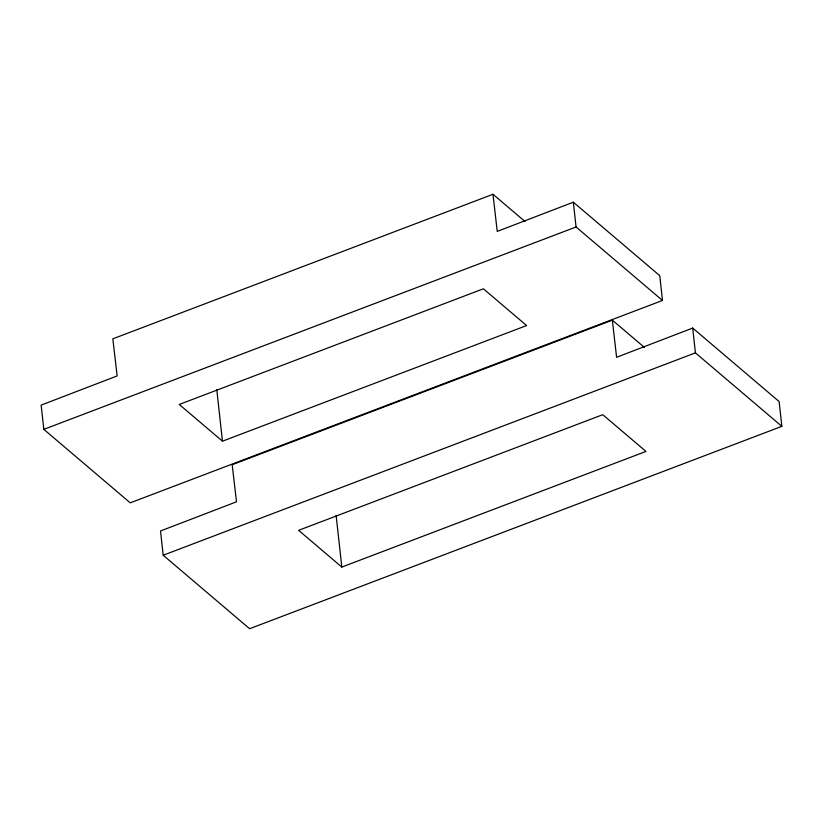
<?xml version="1.0" encoding="UTF-8"?>
<svg xmlns="http://www.w3.org/2000/svg" width="823" height="823" viewBox="0 0 823 823"><rect width="100%" height="100%" fill="white"/><g stroke="black" fill="none" stroke-linecap="round" stroke-linejoin="round"><path stroke-width="1.23" d="M573.333 202.191L497.236 231.407L492.987 194.279L112.823 338.839L117.154 375.926L41.15 405.111L43.825 429.359L130.25 502.843L662.494 300.467L659.758 275.674L573.333 202.191L576.069 226.983L662.494 300.467M692.688 328.068L616.592 357.285L612.353 320.157L232.179 464.717L236.51 501.804L160.506 530.989L163.191 555.237L249.616 628.721L781.85 426.345L779.114 401.552L692.688 328.068L695.425 352.861L781.85 426.345M43.825 429.359L576.069 226.983M222.467 441.19L526.607 325.548L483.389 288.801L179.26 404.453L222.467 441.19L216.768 389.567M163.191 555.237L695.425 352.861M341.823 567.068L645.962 451.426L602.755 414.679L298.615 530.331L341.823 567.068L336.123 515.445M492.987 194.279L525.033 221.521M612.353 320.157L644.399 347.399"/></g></svg>
